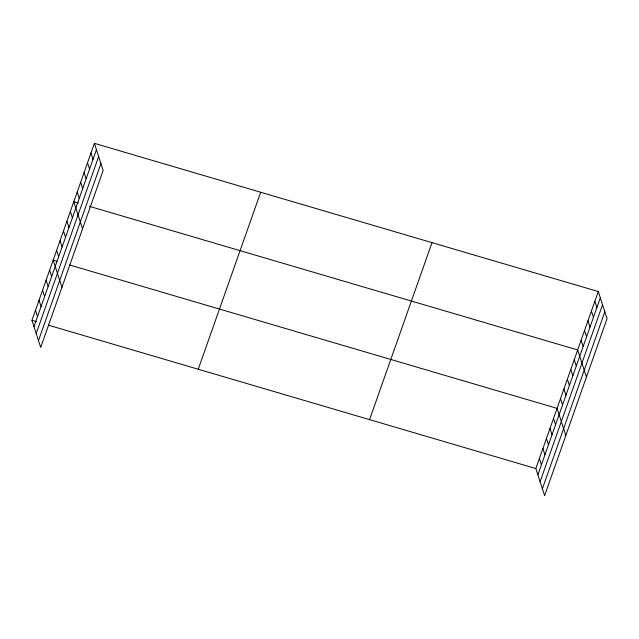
<?xml version="1.0" encoding="UTF-8"?>
<svg xmlns="http://www.w3.org/2000/svg" width="639" height="639" viewBox="0 0 639 639"><rect width="100%" height="100%" fill="white"/><g stroke="black" fill="none" stroke-linecap="round" stroke-linejoin="round"><path stroke-width="0.96" d="M94.396 143.344L103.159 170.453L40.704 347.44L31.95 320.323L94.396 143.344L598.296 291.56L607.05 318.677L544.604 495.656L535.841 468.547L598.296 291.56M33.987 326.625L96.433 149.638M36.199 333.494L98.654 156.507M38.492 340.571L100.938 163.584M198.234 369.238L260.688 192.251M369.558 419.631L432.004 242.644M537.878 474.841L600.325 297.854M540.099 481.71L602.545 304.723M542.383 488.787L604.829 311.808M78.357 203.09L73.789 201.748L82.551 228.858M89.324 206.317L577.68 349.964L586.442 377.082M56.839 261.223L53.181 260.153L61.943 287.262M69.627 264.985L557.072 408.369L565.834 435.486M31.95 320.323L36.519 321.665M48.396 325.163L535.841 468.547M594.861 301.296L596.89 307.591M591.426 311.025L593.455 317.327M587.992 320.762L590.021 327.056M584.549 330.499L586.586 336.793M581.115 340.228L583.151 346.53M574.245 359.701L576.282 365.995M570.811 369.43L572.848 375.732M567.376 379.167L569.413 385.461M563.941 388.903L565.978 395.198M560.507 398.632L562.544 404.934M553.534 418.401L555.571 424.695M549.995 428.426L552.032 434.728M546.457 438.458L548.494 444.752M542.918 448.49L544.955 454.784M539.38 458.514L541.417 464.809M90.962 153.072L92.998 159.375M87.527 162.809L89.564 169.103M84.092 172.546L86.129 178.84M80.658 182.275L82.695 188.577M77.223 192.012L79.26 198.306M70.354 211.477L72.391 217.779M66.919 221.214L68.956 227.508M63.485 230.951L65.521 237.245M60.05 240.679L62.087 246.981M56.615 250.416L58.652 256.71M49.642 270.177L51.679 276.479M46.104 280.209L48.141 286.504M42.565 290.234L44.602 296.536M39.027 300.266L41.064 306.56M35.488 310.298L37.525 316.593"/></g></svg>
